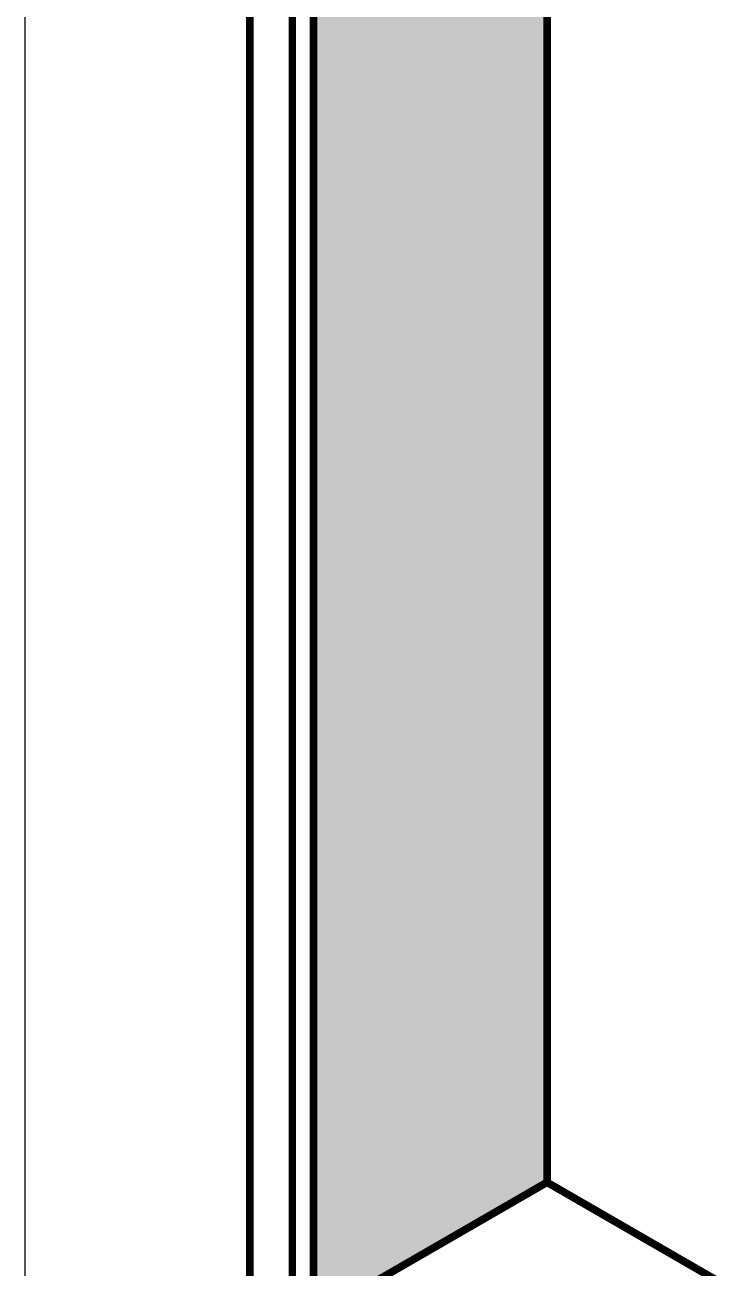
# Model space of a CAD drawing. Extents: x -16.9 to 57.1, y -63 to 11.
# Drawn here: x -16.93 to -8.79, y -45.46 to -30.78 of the extents above; entities that cross this region are included whole.
import ezdxf

# ---------------------------------------------------------------- set-up
doc = ezdxf.new("R2010")
doc.units = 0
doc.header["$MEASUREMENT"] = 0
doc.linetypes.add('CENTER', pattern=[2, 1.25, -0.25, 0.25, -0.25])
for name, color, linetype in [('CLADDING', 7, 'CONTINUOUS'), ('STRUCTURE', 7, 'CONTINUOUS'), ('VAPOURBARRIER', 114, 'CENTER')]:
    doc.layers.add(name, color=color, linetype=linetype)

msp = doc.modelspace()

# ---------------------------------------------------------------- hatches: boundary and pattern name
at = {"layer": 'CLADDING'}
h = msp.add_hatch(dxfattribs=at)
h.set_pattern_fill('ZIGZAG', color=254, scale=4, angle=59.99999999999999, style=0)
h.set_pattern_definition([(59.99999999999999, (-389.3255826806797, -32.49017969269062), (-0.1830127018922192, 0.6830127018922194), [0.5, -0.5]), (150, (-389.0755826806797, -32.05716699079835), (-0.6830127018922193, -0.1830127018922192), [0.5, -0.5])])
edge = h.paths.add_edge_path()
edge.add_line((3.088915309831687, -6.121228368243812), (4.387953415508491, -5.371228368243806))
edge.add_line((4.387953415508491, -5.371228368243806), (16.94532177038286, 1.878771631756194))
edge.add_line((16.94532177038286, 1.878771631756194), (17.99435987605943, 2.484434064458778))
edge.add_line((17.99435987605943, 2.484434064458778), (17.99435987605943, 2.773109199053578))
edge.add_line((17.99435987605943, 2.773109199053578), (-7.173840495619014, -11.75775806055337))
edge.add_spline(control_points=[(-7.17384049561889, -11.75775806055321), (-10.23419036794672, -16.53243236689116), (-13.68721620086609, -16.79477895189177), (-13.52553321898432, -27.06553405829686), (-13.52322798843028, -27.05846792487648), (-13.52553321898432, -27.06553405829686)], knot_values=[0, 0, 0, 0, 6.202530179452576, 17.27267891957846, 17.29541825971954, 17.29541825971954, 17.29541825971954, 17.29541825971954], degree=3, periodic=0)
edge.add_line((-13.52553321898426, -27.06553405829209), (-13.52553321898426, -47.25006520797092))
edge.add_line((-13.52553321898426, -47.25006520797092), (-13.27553321898426, -47.10572764067342))
edge.add_line((-13.27553321898426, -47.10572764067342), (-13.27553321898426, -45.89440277526853))
edge.add_line((-13.27553321898426, -45.89440277526853), (-10.76749115071948, -44.44638401201714))
edge.add_line((-10.76749115071948, -44.44638401201714), (-10.76749115071948, -18.13975039551076))
edge.add_line((-10.76749115071948, -18.13975039551076), (-9.468453045042672, -17.38975039551064))
edge.add_line((-9.468453045042672, -17.38975039551064), (3.088915309831687, -6.121228368243813))

# ---------------------------------------------------------------- linework, layer by layer
at = {"layer": 'STRUCTURE'}
for p, q in [((-14.27553321898426, -46.81705250607877), (-14.27553321898426, -14.99189686230568)), ((-13.77553321898426, -47.10572764067354), (-13.77553321898426, -15.28057199690056)), ((-10.76749115071948, -18.13975039551076), (-10.76749115071948, -44.44638401201689)), ((-13.27553321898426, -45.89440277526853), (-10.76749115071925, -44.44638401201701)), ((-8.512393498169786, -45.74836524876537), (-10.76749115071925, -44.44638401201701))]:
    msp.add_line(p, q, dxfattribs=at)
msp.add_lwpolyline([(-16.93388466304378, -62.98298492750564), (57.06611533695622, -62.98298492750564), (57.06611533695622, 11.01701507249436), (-16.93388466304378, 11.01701507249436)], close=True, dxfattribs=at)
at = {"layer": 'STRUCTURE', "const_width": 0.09}
for points in [[(-14.27553321898432, -14.99189686230568), (-13.77553321898432, -15.28057199690056), (-13.77553321898432, -47.10572764067354), (-14.27553321898432, -46.81705250607865), (-14.27553321898432, -14.99189686230568)], [(-10.76749115071931, -44.44638401201701), (-10.76749115071942, -18.13975039551076), (-6.004351429904602, -20.88975039551099), (-6.004351429904716, -31.8395280172374)], [(-13.27553321898432, -45.89440277526853), (-10.76749115071942, -44.44638401201701), (-8.512393498169729, -45.74836524876537), (-8.512393498169729, -48.6444027752683)]]:
    msp.add_lwpolyline(points, dxfattribs=at)
at = {"layer": 'VAPOURBARRIER'}
msp.add_line((-13.52553321898426, -47.25006520797092), (-13.52553321898426, -27.06553405829686), dxfattribs=at)
at = {"layer": 'VAPOURBARRIER', "const_width": 0.09}
msp.add_lwpolyline([(-13.27553321898432, -47.10572764067342), (-13.52553321898432, -47.25006520797092), (-13.52553321898432, -27.1785857728695), (-13.4245419620068, -23.73771086063596), (-13.09947614663264, -20.84744804189984), (-12.73023388721759, -19.2079016882916), (-12.11812726715567, -17.79558879580236), (-11.3331393766403, -16.8973595641238), (-10.19745346965948, -15.82099732066524), (-8.913010321942636, -14.25316984099982), (-7.947312752214941, -12.92363927387214), (-7.173840495621164, -11.75775806055458), (17.99435987605938, 2.773109199053579), (17.99435987605938, 2.543467806617912)], dxfattribs=at)

doc.saveas('drawing.dxf')
